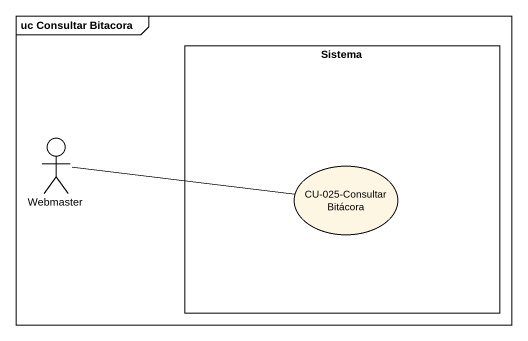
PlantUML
@startuml
mainframe uc Consultar Bitacora
rectangle Sistema {
  usecase "CU-025-Consultar Bitácora" as CU_025_Consultar_Bitácora
}
actor Webmaster
Webmaster -right- CU_025_Consultar_Bitácora
@enduml
